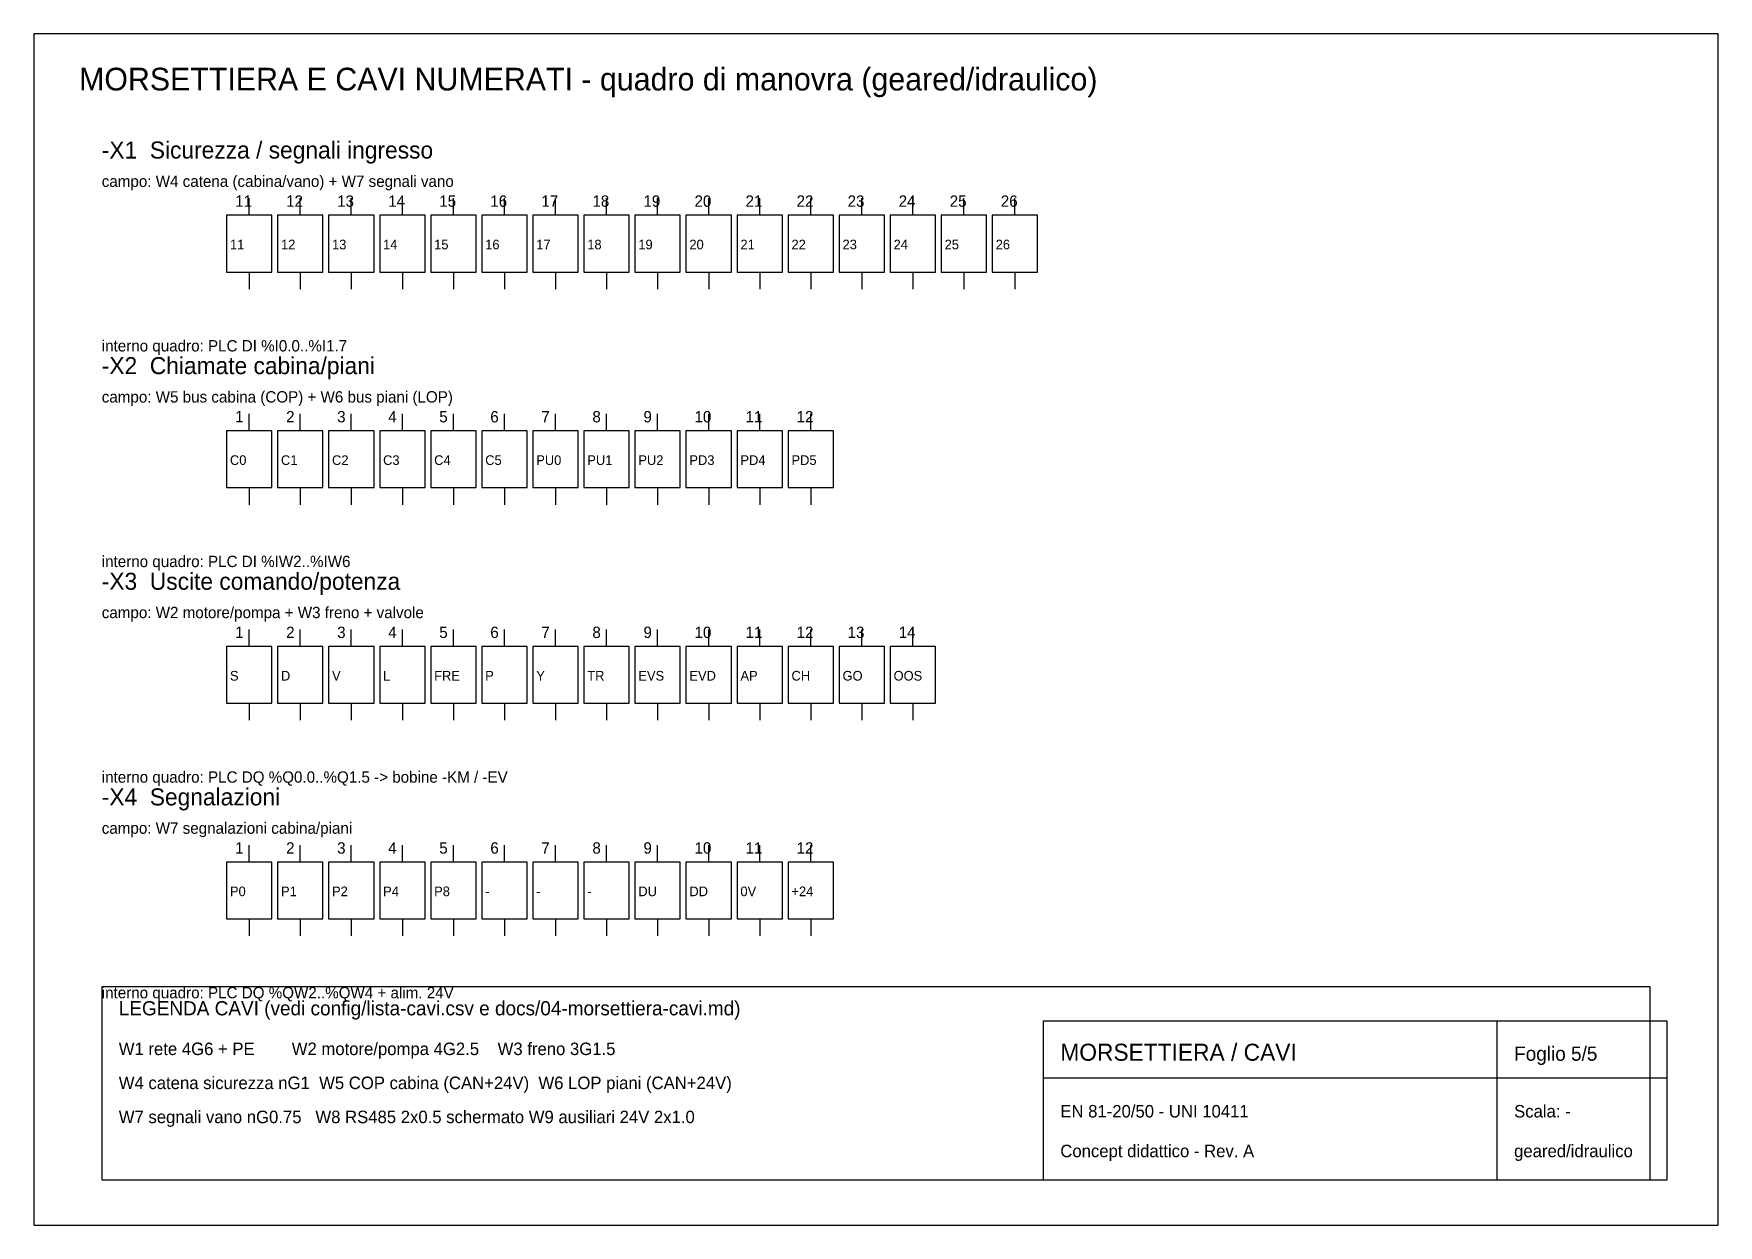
# Model space of a CAD drawing. Header units: metres. Extents: x 0 to 297, y 0 to 210.
import ezdxf

# ---------------------------------------------------------------- set-up
doc = ezdxf.new("R2010")
doc.units = ezdxf.units.M
for name, color, linetype in [('CARTIGLIO', 3, 'CONTINUOUS'), ('COMP', 4, 'CONTINUOUS'), ('CORNICE', 7, 'CONTINUOUS'), ('POTENZA', 1, 'CONTINUOUS'), ('TESTO', 7, 'CONTINUOUS')]:
    doc.layers.add(name, color=color, linetype=linetype)

msp = doc.modelspace()

# ---------------------------------------------------------------- linework, layer by layer
at = {"layer": 'CARTIGLIO'}
for p, q in [((288, 36), (178, 36)), ((178, 36), (178, 8)), ((258, 8), (258, 36)), ((288, 8), (288, 36)), ((178, 26), (288, 26)), ((178, 8), (288, 8))]:
    msp.add_line(p, q, dxfattribs=at)
at = {"layer": 'COMP'}
for p, q in [((42, 178), (34, 178)), ((34, 178), (34, 168)), ((42, 168), (42, 178)), ((51, 178), (43, 178)), ((43, 178), (43, 168)), ((51, 168), (51, 178)), ((60, 178), (52, 178)), ((52, 178), (52, 168)), ((60, 168), (60, 178)), ((69, 178), (61, 178)), ((61, 178), (61, 168)), ((69, 168), (69, 178)), ((78, 178), (70, 178)), ((70, 178), (70, 168)), ((78, 168), (78, 178)), ((87, 178), (79, 178)), ((79, 178), (79, 168)), ((87, 168), (87, 178)), ((96, 178), (88, 178)), ((88, 178), (88, 168)), ((96, 168), (96, 178)), ((105, 178), (97, 178)), ((97, 178), (97, 168)), ((105, 168), (105, 178)), ((114, 178), (106, 178)), ((106, 178), (106, 168)), ((114, 168), (114, 178)), ((123, 178), (115, 178)), ((115, 178), (115, 168)), ((123, 168), (123, 178)), ((132, 178), (124, 178)), ((124, 178), (124, 168)), ((132, 168), (132, 178)), ((141, 178), (133, 178)), ((133, 178), (133, 168)), ((141, 168), (141, 178)), ((150, 178), (142, 178)), ((142, 178), (142, 168)), ((150, 168), (150, 178)), ((159, 178), (151, 178)), ((151, 178), (151, 168)), ((159, 168), (159, 178)), ((168, 178), (160, 178)), ((160, 178), (160, 168)), ((168, 168), (168, 178)), ((177, 178), (169, 178)), ((169, 178), (169, 168)), ((177, 168), (177, 178)), ((34, 168), (42, 168)), ((38, 168), (38, 165)), ((43, 168), (51, 168)), ((47, 168), (47, 165)), ((52, 168), (60, 168)), ((56, 168), (56, 165)), ((61, 168), (69, 168)), ((65, 168), (65, 165)), ((70, 168), (78, 168)), ((74, 168), (74, 165)), ((79, 168), (87, 168)), ((83, 168), (83, 165)), ((88, 168), (96, 168)), ((92, 168), (92, 165)), ((97, 168), (105, 168)), ((101, 168), (101, 165)), ((106, 168), (114, 168)), ((110, 168), (110, 165)), ((115, 168), (123, 168)), ((119, 168), (119, 165)), ((124, 168), (132, 168)), ((128, 168), (128, 165)), ((133, 168), (141, 168)), ((137, 168), (137, 165)), ((142, 168), (150, 168)), ((146, 168), (146, 165)), ((151, 168), (159, 168)), ((155, 168), (155, 165)), ((160, 168), (168, 168)), ((164, 168), (164, 165)), ((169, 168), (177, 168)), ((173, 168), (173, 165)), ((42, 140), (34, 140)), ((34, 140), (34, 130)), ((42, 130), (42, 140)), ((51, 140), (43, 140)), ((43, 140), (43, 130)), ((51, 130), (51, 140)), ((60, 140), (52, 140)), ((52, 140), (52, 130)), ((60, 130), (60, 140)), ((69, 140), (61, 140)), ((61, 140), (61, 130)), ((69, 130), (69, 140)), ((78, 140), (70, 140)), ((70, 140), (70, 130)), ((78, 130), (78, 140)), ((87, 140), (79, 140)), ((79, 140), (79, 130)), ((87, 130), (87, 140)), ((96, 140), (88, 140)), ((88, 140), (88, 130)), ((96, 130), (96, 140)), ((105, 140), (97, 140)), ((97, 140), (97, 130)), ((105, 130), (105, 140)), ((114, 140), (106, 140)), ((106, 140), (106, 130)), ((114, 130), (114, 140)), ((123, 140), (115, 140)), ((115, 140), (115, 130)), ((123, 130), (123, 140)), ((132, 140), (124, 140)), ((124, 140), (124, 130)), ((132, 130), (132, 140)), ((141, 140), (133, 140)), ((133, 140), (133, 130)), ((141, 130), (141, 140)), ((34, 130), (42, 130)), ((38, 130), (38, 127)), ((43, 130), (51, 130)), ((47, 130), (47, 127)), ((52, 130), (60, 130)), ((56, 130), (56, 127)), ((61, 130), (69, 130)), ((65, 130), (65, 127)), ((70, 130), (78, 130)), ((74, 130), (74, 127)), ((79, 130), (87, 130)), ((83, 130), (83, 127)), ((88, 130), (96, 130)), ((92, 130), (92, 127)), ((97, 130), (105, 130)), ((101, 130), (101, 127)), ((106, 130), (114, 130)), ((110, 130), (110, 127)), ((115, 130), (123, 130)), ((119, 130), (119, 127)), ((124, 130), (132, 130)), ((128, 130), (128, 127)), ((133, 130), (141, 130)), ((137, 130), (137, 127)), ((42, 102), (34, 102)), ((34, 102), (34, 92)), ((42, 92), (42, 102)), ((51, 102), (43, 102)), ((43, 102), (43, 92)), ((51, 92), (51, 102)), ((60, 102), (52, 102)), ((52, 102), (52, 92)), ((60, 92), (60, 102)), ((69, 102), (61, 102)), ((61, 102), (61, 92)), ((69, 92), (69, 102)), ((78, 102), (70, 102)), ((70, 102), (70, 92)), ((78, 92), (78, 102)), ((87, 102), (79, 102)), ((79, 102), (79, 92)), ((87, 92), (87, 102)), ((96, 102), (88, 102)), ((88, 102), (88, 92)), ((96, 92), (96, 102)), ((105, 102), (97, 102)), ((97, 102), (97, 92)), ((105, 92), (105, 102)), ((114, 102), (106, 102)), ((106, 102), (106, 92)), ((114, 92), (114, 102)), ((123, 102), (115, 102)), ((115, 102), (115, 92)), ((123, 92), (123, 102)), ((132, 102), (124, 102)), ((124, 102), (124, 92)), ((132, 92), (132, 102)), ((141, 102), (133, 102)), ((133, 102), (133, 92)), ((141, 92), (141, 102)), ((150, 102), (142, 102)), ((142, 102), (142, 92)), ((150, 92), (150, 102)), ((159, 102), (151, 102)), ((151, 102), (151, 92)), ((159, 92), (159, 102)), ((34, 92), (42, 92)), ((38, 92), (38, 89)), ((43, 92), (51, 92)), ((47, 92), (47, 89)), ((52, 92), (60, 92)), ((56, 92), (56, 89)), ((61, 92), (69, 92)), ((65, 92), (65, 89)), ((70, 92), (78, 92)), ((74, 92), (74, 89)), ((79, 92), (87, 92)), ((83, 92), (83, 89)), ((88, 92), (96, 92)), ((92, 92), (92, 89)), ((97, 92), (105, 92)), ((101, 92), (101, 89)), ((106, 92), (114, 92)), ((110, 92), (110, 89)), ((115, 92), (123, 92)), ((119, 92), (119, 89)), ((124, 92), (132, 92)), ((128, 92), (128, 89)), ((133, 92), (141, 92)), ((137, 92), (137, 89)), ((142, 92), (150, 92)), ((146, 92), (146, 89)), ((151, 92), (159, 92)), ((155, 92), (155, 89)), ((42, 64), (34, 64)), ((34, 64), (34, 54)), ((42, 54), (42, 64)), ((51, 64), (43, 64)), ((43, 64), (43, 54)), ((51, 54), (51, 64)), ((60, 64), (52, 64)), ((52, 64), (52, 54)), ((60, 54), (60, 64)), ((69, 64), (61, 64)), ((61, 64), (61, 54)), ((69, 54), (69, 64)), ((78, 64), (70, 64)), ((70, 64), (70, 54)), ((78, 54), (78, 64)), ((87, 64), (79, 64)), ((79, 64), (79, 54)), ((87, 54), (87, 64)), ((96, 64), (88, 64)), ((88, 64), (88, 54)), ((96, 54), (96, 64)), ((105, 64), (97, 64)), ((97, 64), (97, 54)), ((105, 54), (105, 64)), ((114, 64), (106, 64)), ((106, 64), (106, 54)), ((114, 54), (114, 64)), ((123, 64), (115, 64)), ((115, 64), (115, 54)), ((123, 54), (123, 64)), ((132, 64), (124, 64)), ((124, 64), (124, 54)), ((132, 54), (132, 64)), ((141, 64), (133, 64)), ((133, 64), (133, 54)), ((141, 54), (141, 64)), ((34, 54), (42, 54)), ((38, 54), (38, 51)), ((43, 54), (51, 54)), ((47, 54), (47, 51)), ((52, 54), (60, 54)), ((56, 54), (56, 51)), ((61, 54), (69, 54)), ((65, 54), (65, 51)), ((70, 54), (78, 54)), ((74, 54), (74, 51)), ((79, 54), (87, 54)), ((83, 54), (83, 51)), ((88, 54), (96, 54)), ((92, 54), (92, 51)), ((97, 54), (105, 54)), ((101, 54), (101, 51)), ((106, 54), (114, 54)), ((110, 54), (110, 51)), ((115, 54), (123, 54)), ((119, 54), (119, 51)), ((124, 54), (132, 54)), ((128, 54), (128, 51)), ((133, 54), (141, 54)), ((137, 54), (137, 51)), ((285, 42), (12, 42)), ((12, 42), (12, 8)), ((285, 8), (285, 42)), ((12, 8), (285, 8))]:
    msp.add_line(p, q, dxfattribs=at)
at = {"layer": 'CORNICE'}
for p, q in [((297, 210), (0, 210)), ((0, 210), (0, 0)), ((297, 0), (297, 210)), ((0, 0), (297, 0))]:
    msp.add_line(p, q, dxfattribs=at)
at = {"layer": 'POTENZA'}
for p, q in [((38, 178), (38, 181)), ((47, 178), (47, 181)), ((56, 178), (56, 181)), ((65, 178), (65, 181)), ((74, 178), (74, 181)), ((83, 178), (83, 181)), ((92, 178), (92, 181)), ((101, 178), (101, 181)), ((110, 178), (110, 181)), ((119, 178), (119, 181)), ((128, 178), (128, 181)), ((137, 178), (137, 181)), ((146, 178), (146, 181)), ((155, 178), (155, 181)), ((164, 178), (164, 181)), ((173, 178), (173, 181)), ((38, 140), (38, 143)), ((47, 140), (47, 143)), ((56, 140), (56, 143)), ((65, 140), (65, 143)), ((74, 140), (74, 143)), ((83, 140), (83, 143)), ((92, 140), (92, 143)), ((101, 140), (101, 143)), ((110, 140), (110, 143)), ((119, 140), (119, 143)), ((128, 140), (128, 143)), ((137, 140), (137, 143)), ((38, 102), (38, 105)), ((47, 102), (47, 105)), ((56, 102), (56, 105)), ((65, 102), (65, 105)), ((74, 102), (74, 105)), ((83, 102), (83, 105)), ((92, 102), (92, 105)), ((101, 102), (101, 105)), ((110, 102), (110, 105)), ((119, 102), (119, 105)), ((128, 102), (128, 105)), ((137, 102), (137, 105)), ((146, 102), (146, 105)), ((155, 102), (155, 105)), ((38, 64), (38, 67)), ((47, 64), (47, 67)), ((56, 64), (56, 67)), ((65, 64), (65, 67)), ((74, 64), (74, 67)), ((83, 64), (83, 67)), ((92, 64), (92, 67)), ((101, 64), (101, 67)), ((110, 64), (110, 67)), ((119, 64), (119, 67)), ((128, 64), (128, 67)), ((137, 64), (137, 67))]:
    msp.add_line(p, q, dxfattribs=at)

# ---------------------------------------------------------------- texts
at = {"layer": 'CARTIGLIO'}
msp.add_text('MORSETTIERA / CAVI', height=3, dxfattribs=at).set_placement((181, 29))
at = {"layer": 'POTENZA'}
for s, p in [('11', (34.6, 172)), ('12', (43.6, 172)), ('13', (52.6, 172)), ('14', (61.6, 172)), ('15', (70.6, 172)), ('16', (79.6, 172)), ('17', (88.6, 172)), ('18', (97.6, 172)), ('19', (106.6, 172)), ('20', (115.6, 172)), ('21', (124.6, 172)), ('22', (133.6, 172)), ('23', (142.6, 172)), ('24', (151.6, 172)), ('25', (160.6, 172)), ('26', (169.6, 172)), ('C0', (34.6, 134)), ('C1', (43.6, 134)), ('C2', (52.6, 134)), ('C3', (61.6, 134)), ('C4', (70.6, 134)), ('C5', (79.6, 134)), ('PU0', (88.6, 134)), ('PU1', (97.6, 134)), ('PU2', (106.6, 134)), ('PD3', (115.6, 134)), ('PD4', (124.6, 134)), ('PD5', (133.6, 134)), ('S', (34.6, 96)), ('D', (43.6, 96)), ('V', (52.6, 96)), ('L', (61.6, 96)), ('FRE', (70.6, 96)), ('P', (79.6, 96)), ('Y', (88.6, 96)), ('TR', (97.6, 96)), ('EVS', (106.6, 96)), ('EVD', (115.6, 96)), ('AP', (124.6, 96)), ('CH', (133.6, 96)), ('GO', (142.6, 96)), ('OOS', (151.6, 96)), ('P0', (34.6, 58)), ('P1', (43.6, 58)), ('P2', (52.6, 58)), ('P4', (61.6, 58)), ('P8', (70.6, 58)), ('DU', (106.6, 58)), ('DD', (115.6, 58)), ('0V', (124.6, 58)), ('+24', (133.6, 58)), ('-', (79.6, 58)), ('-', (88.6, 58)), ('-', (97.6, 58))]:
    msp.add_text(s, height=1.7, dxfattribs=at).set_placement(p)
at = {"layer": 'TESTO'}
for s, height, p in [('MORSETTIERA E CAVI NUMERATI - quadro di manovra (geared/idraulico)', 4, (8, 200)), ('-X1  Sicurezza / segnali ingresso', 3, (12, 188)), ('campo: W4 catena (cabina/vano) + W7 segnali vano', 2, (12, 183)), ('11', 2, (35.5, 179.5)), ('12', 2, (44.5, 179.5)), ('13', 2, (53.5, 179.5)), ('14', 2, (62.5, 179.5)), ('15', 2, (71.5, 179.5)), ('16', 2, (80.5, 179.5)), ('17', 2, (89.5, 179.5)), ('18', 2, (98.5, 179.5)), ('19', 2, (107.5, 179.5)), ('20', 2, (116.5, 179.5)), ('21', 2, (125.5, 179.5)), ('22', 2, (134.5, 179.5)), ('23', 2, (143.5, 179.5)), ('24', 2, (152.5, 179.5)), ('25', 2, (161.5, 179.5)), ('26', 2, (170.5, 179.5)), ('interno quadro: PLC DI %I0.0..%I1.7', 2, (12, 154)), ('-X2  Chiamate cabina/piani', 3, (12, 150)), ('campo: W5 bus cabina (COP) + W6 bus piani (LOP)', 2, (12, 145)), ('1', 2, (35.5, 141.5)), ('2', 2, (44.5, 141.5)), ('3', 2, (53.5, 141.5)), ('4', 2, (62.5, 141.5)), ('5', 2, (71.5, 141.5)), ('6', 2, (80.5, 141.5)), ('7', 2, (89.5, 141.5)), ('8', 2, (98.5, 141.5)), ('9', 2, (107.5, 141.5)), ('10', 2, (116.5, 141.5)), ('11', 2, (125.5, 141.5)), ('12', 2, (134.5, 141.5)), ('interno quadro: PLC DI %IW2..%IW6', 2, (12, 116)), ('-X3  Uscite comando/potenza', 3, (12, 112)), ('campo: W2 motore/pompa + W3 freno + valvole', 2, (12, 107)), ('1', 2, (35.5, 103.5)), ('2', 2, (44.5, 103.5)), ('3', 2, (53.5, 103.5)), ('4', 2, (62.5, 103.5)), ('5', 2, (71.5, 103.5)), ('6', 2, (80.5, 103.5)), ('7', 2, (89.5, 103.5)), ('8', 2, (98.5, 103.5)), ('9', 2, (107.5, 103.5)), ('10', 2, (116.5, 103.5)), ('11', 2, (125.5, 103.5)), ('12', 2, (134.5, 103.5)), ('13', 2, (143.5, 103.5)), ('14', 2, (152.5, 103.5)), ('interno quadro: PLC DQ %Q0.0..%Q1.5 -> bobine -KM / -EV', 2, (12, 78)), ('-X4  Segnalazioni', 3, (12, 74)), ('campo: W7 segnalazioni cabina/piani', 2, (12, 69)), ('1', 2, (35.5, 65.5)), ('2', 2, (44.5, 65.5)), ('3', 2, (53.5, 65.5)), ('4', 2, (62.5, 65.5)), ('5', 2, (71.5, 65.5)), ('6', 2, (80.5, 65.5)), ('7', 2, (89.5, 65.5)), ('8', 2, (98.5, 65.5)), ('9', 2, (107.5, 65.5)), ('10', 2, (116.5, 65.5)), ('11', 2, (125.5, 65.5)), ('12', 2, (134.5, 65.5)), ('interno quadro: PLC DQ %QW2..%QW4 + alim. 24V', 2, (12, 40)), ('LEGENDA CAVI (vedi config/lista-cavi.csv e docs/04-morsettiera-cavi.md)', 2.5, (15, 37)), ('W1 rete 4G6 + PE        W2 motore/pompa 4G2.5    W3 freno 3G1.5', 2.2, (15, 30)), ('Foglio 5/5', 2.5, (261, 29)), ('W4 catena sicurezza nG1  W5 COP cabina (CAN+24V)  W6 LOP piani (CAN+24V)', 2.2, (15, 24)), ('EN 81-20/50 - UNI 10411', 2.2, (181, 19)), ('Scala: -', 2.2, (261, 19)), ('W7 segnali vano nG0.75   W8 RS485 2x0.5 schermato W9 ausiliari 24V 2x1.0', 2.2, (15, 18)), ('Concept didattico - Rev. A', 2.2, (181, 12)), ('geared/idraulico', 2.2, (261, 12))]:
    msp.add_text(s, height=height, dxfattribs=at).set_placement(p)

doc.saveas('drawing.dxf')
